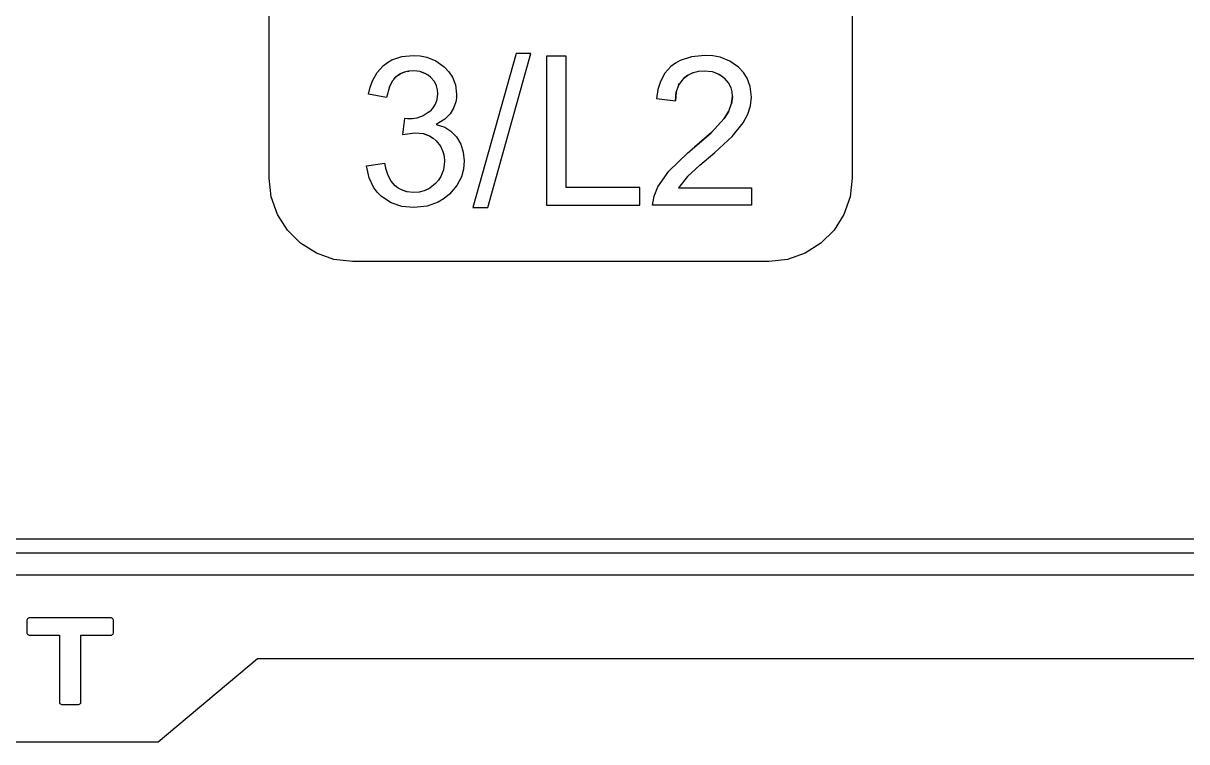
# Model space of a CAD drawing. Header units: millimetres. Extents: x 0 to 156, y 0 to 155.
# Drawn here: x 58.64 to 100.55, y 93.2 to 119.08 of the extents above; entities that cross this region are included whole.
import ezdxf

# ---------------------------------------------------------------- set-up
doc = ezdxf.new("R2010")
doc.units = ezdxf.units.MM

# ---------------------------------------------------------------- blocks, each defined once
blk = doc.blocks.new('CHINT_70dbcf6fe7c4519691b3c42ff544d895_FACE_0')
at = {"color": 141, "linetype": 'Continuous', "true_color": 0x40d9ff}
for p, q in [((72.494, 117.351), (72.535, 117.359)), ((82.894, 117.337), (82.966, 117.354)), ((71.827, 116.785), (71.946, 117.011)), ((71.992, 117.065), (72.078, 117.16)), ((72.152, 117.213), (72.225, 117.262)), ((72.277, 117.285), (72.387, 117.327)), ((72.313, 117.3), (72.317, 117.3)), ((72.933, 117.342), (73.122, 117.274)), ((73.05, 117.3), (73.05, 117.3)), ((73.179, 117.24), (73.226, 117.211)), ((82.675, 117.261), (82.777, 117.309)), ((83.454, 117.339), (83.573, 117.297)), ((83.673, 117.262), (83.746, 117.219)), ((83.792, 117.193), (83.901, 117.106)), ((71.9, 116.928), (71.9, 116.925)), ((82.129, 116.293), (82.163, 116.607)), ((82.247, 116.849), (82.284, 116.911)), ((84.19, 116.443), (84.157, 116.185)), ((72.949, 115.713), (72.812, 115.666)), ((73.266, 115.89), (73.046, 115.748)), ((73.347, 115.965), (73.343, 115.961)), ((84.057, 115.92), (83.893, 115.652)), ((72.696, 115.648), (72.653, 115.642)), ((73.049, 115.106), (73.204, 115.048)), ((73.276, 115.021), (73.357, 114.97)), ((73.401, 114.943), (73.514, 114.846)), ((83.442, 115.158), (82.824, 114.613)), ((73.666, 114.655), (73.757, 114.462)), ((73.765, 114.425), (73.797, 114.293)), ((71.712, 113.803), (71.659, 114.038)), ((71.785, 113.598), (71.746, 113.707)), ((73.776, 113.805), (73.684, 113.564)), ((82.553, 113.545), (83.011, 113.968)), ((71.898, 113.39), (71.858, 113.463)), ((73.494, 113.305), (73.289, 113.139)), ((73.634, 113.484), (73.6, 113.43)), ((72.262, 113.079), (72.193, 113.119)), ((72.463, 113.008), (72.309, 113.062)), ((72.999, 113.019), (72.904, 112.995)), ((73.251, 113.12), (73.082, 113.04))]:
    blk.add_line(p, q, dxfattribs=at)
for points in [[(88.5, 119.7), (88.5, 113.5), (88.425, 112.832), (88.203, 112.198), (87.845, 111.63), (87.37, 111.155), (86.802, 110.797), (86.168, 110.575), (85.5, 110.5), (70.5, 110.5), (69.832, 110.575), (69.198, 110.797), (68.63, 111.155), (68.155, 111.63), (67.797, 112.198), (67.575, 112.832), (67.5, 113.5), (67.5, 119.7)], [(73.266, 115.89), (73.343, 115.961), (73.409, 116.037), (73.493, 116.17), (73.551, 116.334), (73.574, 116.538), (73.562, 116.689), (73.527, 116.826), (73.451, 116.981), (73.323, 117.133), (73.226, 117.211), (73.122, 117.274), (72.934, 117.342), (72.695, 117.369), (72.527, 117.358), (72.363, 117.322), (72.215, 117.258), (72.069, 117.154), (71.941, 117.006), (71.828, 116.792), (71.728, 116.403), (71.07, 116.524), (71.13, 116.78), (71.214, 117.012), (71.386, 117.314), (71.614, 117.56), (71.762, 117.671), (71.921, 117.761), (72.276, 117.882), (72.68, 117.922), (72.938, 117.906), (73.178, 117.857), (73.507, 117.724), (73.796, 117.518), (73.969, 117.336), (74.101, 117.137), (74.207, 116.863), (74.247, 116.527), (74.24, 116.384), (74.219, 116.249), (74.142, 116.019), (74.016, 115.816), (73.825, 115.626), (73.511, 115.433), (73.674, 115.393), (73.823, 115.334), (74.04, 115.197), (74.243, 114.985), (74.396, 114.726), (74.487, 114.438), (74.518, 114.122), (74.494, 113.826), (74.421, 113.551), (74.262, 113.236), (73.997, 112.926), (73.798, 112.765), (73.583, 112.636), (73.194, 112.496), (72.71, 112.442), (72.274, 112.486), (71.887, 112.619), (71.548, 112.843), (71.389, 113.001), (71.256, 113.179), (71.095, 113.514), (71, 113.95), (71.659, 114.038)], [(75.371, 112.442), (76.923, 117.988), (76.392, 117.988), (74.84, 112.442), (75.371, 112.442)], [(80.844, 112.53), (80.844, 113.163), (78.197, 113.163), (78.197, 117.9), (77.487, 117.9), (77.487, 112.53), (80.844, 112.53)], [(83.011, 113.968), (83.553, 114.426), (84.171, 115.002), (84.574, 115.499), (84.739, 115.804), (84.838, 116.112), (84.871, 116.425), (84.828, 116.799), (84.718, 117.1), (84.581, 117.314), (84.402, 117.505), (84.097, 117.717), (83.742, 117.855), (83.478, 117.905), (83.19, 117.922), (82.713, 117.877), (82.307, 117.744), (82.13, 117.644), (81.971, 117.523), (81.756, 117.282), (81.597, 116.988), (81.504, 116.696), (81.451, 116.366), (82.129, 116.293)], [(82.418, 117.087), (82.582, 117.217), (82.776, 117.308), (82.965, 117.354), (83.176, 117.369), (83.456, 117.339), (83.674, 117.262), (83.793, 117.192), (83.901, 117.106)], [(73.562, 116.689), (73.527, 116.826), (73.451, 116.981)], [(82.418, 117.087), (82.323, 116.976), (82.247, 116.849), (82.163, 116.607), (82.129, 116.293)], [(82.583, 117.218), (82.418, 117.087), (82.323, 116.975)], [(84.19, 116.443), (84.176, 116.608), (84.136, 116.76), (84.048, 116.933), (83.901, 117.106)], [(84.176, 116.608), (84.136, 116.76), (84.048, 116.934)], [(73.409, 116.036), (73.493, 116.17), (73.551, 116.335)], [(83.893, 115.652), (84.057, 115.919), (84.157, 116.186), (84.19, 116.443)], [(73.266, 115.89), (73.05, 115.75), (72.82, 115.667), (72.655, 115.642), (72.479, 115.641), (72.373, 115.649), (72.296, 115.074), (72.761, 115.14), (73.051, 115.106), (73.277, 115.021), (73.401, 114.943), (73.514, 114.846)], [(82.824, 114.613), (83.422, 115.136), (83.893, 115.652)], [(73.514, 114.846), (73.666, 114.655), (73.756, 114.463), (73.797, 114.293), (73.811, 114.107), (73.776, 113.804), (73.684, 113.565), (73.6, 113.43), (73.494, 113.305)], [(83.011, 113.968), (82.568, 113.563), (82.239, 113.159), (84.878, 113.159), (84.878, 112.526), (81.309, 112.526), (81.368, 112.856), (81.504, 113.192), (81.897, 113.758), (82.579, 114.411), (82.824, 114.613)], [(73.494, 113.305), (73.289, 113.139), (73.085, 113.04), (72.905, 112.995), (72.71, 112.98), (72.461, 113.008), (72.261, 113.079), (72.147, 113.145), (72.04, 113.229), (71.896, 113.393), (71.782, 113.602), (71.71, 113.809), (71.659, 114.038)], [(108, 100.5), (48, 100.5), (48, 100), (108, 100), (108, 100.5)], [(63.5, 93.2), (67.075, 96.2), (109.7, 96.2), (109.7, 97.5), (109.657, 97.878), (109.532, 98.238), (109.329, 98.56), (109.06, 98.829), (108.738, 99.032), (108.378, 99.157), (108, 99.2), (48, 99.2), (47.622, 99.157), (47.262, 99.032), (46.94, 98.829), (46.671, 98.56), (46.468, 98.238), (46.343, 97.878), (46.3, 97.5), (46.3, 93.2), (63.5, 93.2)], [(61.887, 97.111), (61.889, 97.132), (61.889, 97.564), (61.887, 97.585), (61.88, 97.606), (61.869, 97.624), (61.853, 97.639), (61.835, 97.651), (61.815, 97.658), (61.793, 97.66), (58.865, 97.66), (58.844, 97.658), (58.824, 97.651), (58.806, 97.639), (58.79, 97.624), (58.779, 97.606), (58.772, 97.585), (58.769, 97.564), (58.769, 97.132), (58.772, 97.111), (58.779, 97.09), (58.79, 97.072), (58.806, 97.057), (58.824, 97.046), (58.844, 97.038), (58.865, 97.036), (59.941, 97.036), (59.941, 94.636), (59.943, 94.615), (59.95, 94.594), (59.962, 94.576), (59.977, 94.561), (59.995, 94.55), (60.015, 94.542), (60.037, 94.54), (60.622, 94.54), (60.644, 94.542), (60.664, 94.55), (60.682, 94.561), (60.697, 94.576), (60.709, 94.594), (60.716, 94.615), (60.718, 94.636), (60.718, 97.036), (61.793, 97.036), (61.815, 97.038), (61.835, 97.046), (61.853, 97.057), (61.869, 97.072), (61.88, 97.09), (61.887, 97.111)]]:
    blk.add_lwpolyline(points, dxfattribs=at)
blk = doc.blocks.new('CHINT_70dbcf6fe7c4519691b3c42ff544d895')
at = {"color": 141, "true_color": 0x40d9ff}
blk.add_blockref('CHINT_70dbcf6fe7c4519691b3c42ff544d895_FACE_0', (0, 0), dxfattribs=at)

msp = doc.modelspace()

# ---------------------------------------------------------------- block references
at = {"color": 141, "true_color": 0x40d9ff}
msp.add_blockref('CHINT_70dbcf6fe7c4519691b3c42ff544d895', (0, 0), dxfattribs=at)

doc.saveas('drawing.dxf')
